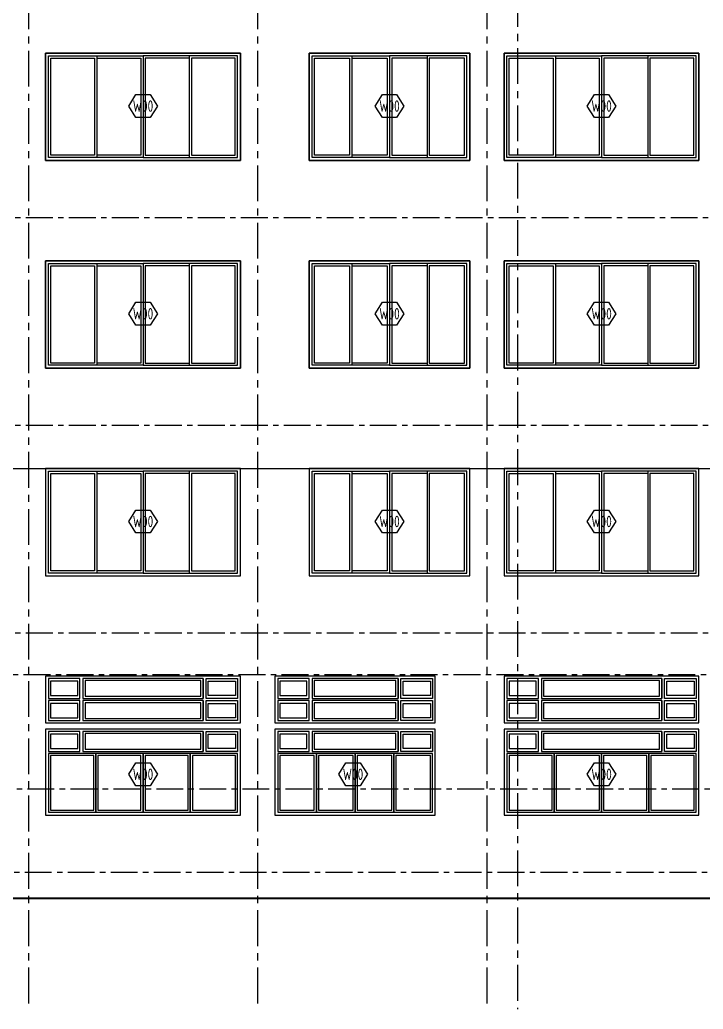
# Model space of a CAD drawing. Header units: millimetres. Extents: x -661525 to 498941, y 282148 to 1359693.
# Drawn here: x -295990 to -284066, y 712401 to 729669 of the extents above; entities that cross this region are included whole.
import ezdxf
from ezdxf.enums import TextEntityAlignment as Align

# ---------------------------------------------------------------- set-up
doc = ezdxf.new("R2010")
doc.units = ezdxf.units.MM
doc.header["$LTSCALE"] = 2.5
doc.linetypes.add('CENTER', pattern=[2, 1.25, -0.25, 0.25, -0.25])
doc.layers.get('0').update_dxf_attribs({"linetype": 'CONTINUOUS'})
doc.layers.get('DEFPOINTS').update_dxf_attribs({"linetype": 'CONTINUOUS'})
for name, color, linetype in [('A-ANNO-DIMS-MAS-25', 11, 'CONTINUOUS'), ('A-ANNO-GRID', 5, 'CENTER'), ('A-ELEV-HEVY', 2, 'CONTINUOUS'), ('A-ELEV-THIN', 8, 'CONTINUOUS')]:
    doc.layers.add(name, color=color, linetype=linetype)
doc.styles.add('ISOCP', font='isocp.shx', dxfattribs={"width": 0.8})

msp = doc.modelspace()

# ---------------------------------------------------------------- linework, layer by layer
at = {"color": 252}
for p, q in [((-294089.7, 728162.8), (-293963.4, 728362.8)), ((-293963.4, 728362.8), (-293716.1, 728362.8)), ((-293716.1, 728362.8), (-293589.7, 728162.8)), ((-289789.7, 728162.8), (-289663.4, 728362.8)), ((-289663.4, 728362.8), (-289416.1, 728362.8)), ((-289416.1, 728362.8), (-289289.7, 728162.8)), ((-286089.7, 728162.8), (-285963.4, 728362.8)), ((-285963.4, 728362.8), (-285716.1, 728362.8)), ((-285716.1, 728362.8), (-285589.7, 728162.8)), ((-293963.4, 727962.8), (-294089.7, 728162.8)), ((-293589.7, 728162.8), (-293716.1, 727962.8)), ((-289663.4, 727962.8), (-289789.7, 728162.8)), ((-289289.7, 728162.8), (-289416.1, 727962.8)), ((-285963.4, 727962.8), (-286089.7, 728162.8)), ((-285589.7, 728162.8), (-285716.1, 727962.8)), ((-293716.1, 727962.8), (-293963.4, 727962.8)), ((-289416.1, 727962.8), (-289663.4, 727962.8)), ((-285716.1, 727962.8), (-285963.4, 727962.8)), ((-294089.7, 724537.8), (-293963.4, 724737.8)), ((-293963.4, 724737.8), (-293716.1, 724737.8)), ((-293716.1, 724737.8), (-293589.7, 724537.8)), ((-289789.7, 724538.1), (-289663.4, 724738.1)), ((-289663.4, 724738.1), (-289416.1, 724738.1)), ((-289416.1, 724738.1), (-289289.7, 724538.1)), ((-286089.7, 724537.8), (-285963.4, 724737.8)), ((-285963.4, 724737.8), (-285716.1, 724737.8)), ((-285716.1, 724737.8), (-285589.7, 724537.8)), ((-293963.4, 724337.8), (-294089.7, 724537.8)), ((-293589.7, 724537.8), (-293716.1, 724337.8)), ((-289663.4, 724338.1), (-289789.7, 724538.1)), ((-289289.7, 724538.1), (-289416.1, 724338.1)), ((-285963.4, 724337.8), (-286089.7, 724537.8)), ((-285589.7, 724537.8), (-285716.1, 724337.8)), ((-293716.1, 724337.8), (-293963.4, 724337.8)), ((-289416.1, 724338.1), (-289663.4, 724338.1)), ((-285716.1, 724337.8), (-285963.4, 724337.8)), ((-294089.7, 720912.8), (-293963.4, 721112.8)), ((-293963.4, 721112.8), (-293716.1, 721112.8)), ((-293716.1, 721112.8), (-293589.7, 720912.8)), ((-289789.7, 720912.8), (-289663.3, 721112.8)), ((-289663.3, 721112.8), (-289416, 721112.8)), ((-289416, 721112.8), (-289289.7, 720912.8)), ((-286089.7, 720912.8), (-285963.4, 721112.8)), ((-285963.4, 721112.8), (-285716.1, 721112.8)), ((-285716.1, 721112.8), (-285589.7, 720912.8)), ((-293963.4, 720712.8), (-294089.7, 720912.8)), ((-293589.7, 720912.8), (-293716.1, 720712.8)), ((-289663.3, 720712.8), (-289789.7, 720912.8)), ((-289289.7, 720912.8), (-289416, 720712.8)), ((-285963.4, 720712.8), (-286089.7, 720912.8)), ((-285589.7, 720912.8), (-285716.1, 720712.8)), ((-293716.1, 720712.8), (-293963.4, 720712.8)), ((-289416, 720712.8), (-289663.3, 720712.8)), ((-285716.1, 720712.8), (-285963.4, 720712.8)), ((-294089.8, 716500.3), (-293963.4, 716700.3)), ((-293963.4, 716700.3), (-293716.1, 716700.3)), ((-293716.1, 716700.3), (-293589.8, 716500.3)), ((-290425.7, 716500.3), (-290299.3, 716700.3)), ((-290299.3, 716700.3), (-290052, 716700.3)), ((-290052, 716700.3), (-289925.7, 716500.3)), ((-286089.8, 716500.3), (-285963.4, 716700.3)), ((-285963.4, 716700.3), (-285716.1, 716700.3)), ((-285716.1, 716700.3), (-285589.8, 716500.3)), ((-293963.4, 716300.3), (-294089.8, 716500.3)), ((-293589.8, 716500.3), (-293716.1, 716300.3)), ((-290299.3, 716300.3), (-290425.7, 716500.3)), ((-289925.7, 716500.3), (-290052, 716300.3)), ((-285963.4, 716300.3), (-286089.8, 716500.3)), ((-285589.8, 716500.3), (-285716.1, 716300.3)), ((-293716.1, 716300.3), (-293963.4, 716300.3)), ((-290052, 716300.3), (-290299.3, 716300.3)), ((-285716.1, 716300.3), (-285963.4, 716300.3))]:
    msp.add_line(p, q, dxfattribs=at)
at = {"layer": 'A-ANNO-DIMS-MAS-25', "color": 0, "lineweight": 40}
msp.add_line((-308137.8, 714338.3), (-223207.9, 714338.3), dxfattribs=at)
at = {"layer": 'A-ANNO-GRID', "color": 252, "ltscale": 200}
for p, q in [((-295839.7, 751127.9), (-295839.7, 712400.6)), ((-291839.7, 751127.9), (-291839.7, 712400.6)), ((-287839.7, 751127.9), (-287839.7, 712400.6)), ((-287304.7, 749173.4), (-287304.7, 712400.6))]:
    msp.add_line(p, q, dxfattribs=at)
at = {"layer": 'A-ANNO-GRID', "color": 252, "ltscale": 150}
for p, q in [((-222664.7, 726213.3), (-303725.9, 726213.3)), ((-222664.7, 722588.3), (-303725.9, 722588.3)), ((-222664.7, 718963.3), (-303725.9, 718963.3)), ((-222703.5, 718238.3), (-306025.5, 718238.3)), ((-222637.9, 716238.3), (-305964.7, 716238.3)), ((-222684.2, 714788.3), (-302128.1, 714788.3))]:
    msp.add_line(p, q, dxfattribs=at)
at = {"layer": 'A-ANNO-GRID', "color": 253, "ltscale": 150}
msp.add_line((-220259.7, 714338.3), (-305168.1, 714338.3), dxfattribs=at)
at = {"layer": 'A-ELEV-HEVY', "color": 252}
for p, q in [((-295539.7, 727213.3), (-295539.7, 729088.3)), ((-295539.7, 729088.3), (-292139.7, 729088.3)), ((-292139.7, 729088.3), (-292139.7, 727213.3)), ((-290939.7, 727213), (-290939.7, 729088)), ((-290939.7, 729088), (-288139.7, 729088)), ((-288139.7, 729088), (-288139.7, 727213)), ((-287539.7, 727213), (-287539.7, 729088)), ((-287539.7, 729088), (-284139.7, 729088)), ((-284139.7, 729088), (-284139.7, 727213)), ((-292139.7, 727213.3), (-295539.7, 727213.3)), ((-288139.7, 727213), (-290939.7, 727213)), ((-284139.7, 727213), (-287539.7, 727213)), ((-295539.7, 723588.3), (-295539.7, 725463.3)), ((-295539.7, 725463.3), (-292139.7, 725463.3)), ((-292139.7, 725463.3), (-292139.7, 723588.3)), ((-290939.7, 723588), (-290939.7, 725463)), ((-290939.7, 725463), (-288139.7, 725463)), ((-288139.7, 725463), (-288139.7, 723588)), ((-287539.7, 723588.3), (-287539.7, 725463.3)), ((-287539.7, 725463.3), (-284139.7, 725463.3)), ((-284139.7, 725463.3), (-284139.7, 723588.3)), ((-292139.7, 723588.3), (-295539.7, 723588.3)), ((-288139.7, 723588), (-290939.7, 723588)), ((-284139.7, 723588.3), (-287539.7, 723588.3)), ((-301464.7, 721838.3), (-283539.7, 721838.3))]:
    msp.add_line(p, q, dxfattribs=at)
at = {"layer": 'A-ELEV-THIN', "color": 252}
for p, q in [((-295489.7, 729038.3), (-294644.7, 729038.3)), ((-295489.7, 727263.3), (-295489.7, 729038.3)), ((-295449.7, 728998.3), (-294684.7, 728998.3)), ((-295449.7, 727303.3), (-295449.7, 728998.3)), ((-294684.7, 729038.3), (-294684.7, 729038.3)), ((-294684.7, 729038.3), (-293839.7, 729038.3)), ((-294684.7, 728998.3), (-294684.7, 727303.3)), ((-294644.7, 729038.3), (-294644.7, 727263.3)), ((-294644.7, 728998.3), (-293879.7, 728998.3)), ((-293879.7, 728998.3), (-293879.7, 727303.3)), ((-292994.7, 729038.3), (-293839.7, 729038.3)), ((-293839.7, 729038.3), (-293839.7, 727263.3)), ((-293839.7, 729038.3), (-293839.7, 727263.3)), ((-293034.7, 728998.3), (-293799.7, 728998.3)), ((-293799.7, 728998.3), (-293799.7, 727303.3)), ((-292189.7, 729038.3), (-293034.7, 729038.3)), ((-293034.7, 729038.3), (-293034.7, 727263.3)), ((-292994.7, 729038.3), (-292994.7, 729038.3)), ((-292229.7, 728998.3), (-292994.7, 728998.3)), ((-292994.7, 728998.3), (-292994.7, 727303.3)), ((-292229.7, 727303.3), (-292229.7, 728998.3)), ((-292189.7, 727263.3), (-292189.7, 729038.3)), ((-290889.7, 729038.3), (-290194.7, 729038.3)), ((-290889.7, 727263.3), (-290889.7, 729038.3)), ((-290849.7, 728998.3), (-290234.7, 728998.3)), ((-290849.7, 727303.3), (-290849.7, 728998.3)), ((-290234.7, 729038.3), (-290234.7, 729038.3)), ((-290234.7, 729038.3), (-289539.7, 729038.3)), ((-290234.7, 728998.3), (-290234.7, 727303.3)), ((-290194.7, 729038.3), (-290194.7, 727263.3)), ((-290194.7, 728998.3), (-289579.7, 728998.3)), ((-289579.7, 728998.3), (-289579.7, 727303.3)), ((-288844.7, 729038.3), (-289539.7, 729038.3)), ((-289539.7, 729038.3), (-289539.7, 727263.3)), ((-289539.7, 729038.3), (-289539.7, 727263.3)), ((-288884.7, 728998.3), (-289499.7, 728998.3)), ((-289499.7, 728998.3), (-289499.7, 727303.3)), ((-288189.7, 729038.3), (-288884.7, 729038.3)), ((-288884.7, 729038.3), (-288884.7, 727263.3)), ((-288844.7, 729038.3), (-288844.7, 729038.3)), ((-288229.7, 728998.3), (-288844.7, 728998.3)), ((-288844.7, 728998.3), (-288844.7, 727303.3)), ((-288229.7, 727303.3), (-288229.7, 728998.3)), ((-288189.7, 727263.3), (-288189.7, 729038.3)), ((-287489.7, 729038.3), (-286644.7, 729038.3)), ((-287489.7, 727263.3), (-287489.7, 729038.3)), ((-287449.7, 728998.3), (-286684.7, 728998.3)), ((-287449.7, 727303.3), (-287449.7, 728998.3)), ((-286684.7, 729038.3), (-286684.7, 729038.3)), ((-286684.7, 729038.3), (-285839.7, 729038.3)), ((-286684.7, 728998.3), (-286684.7, 727303.3)), ((-286644.7, 729038.3), (-286644.7, 727263.3)), ((-286644.7, 728998.3), (-285879.7, 728998.3)), ((-285879.7, 728998.3), (-285879.7, 727303.3)), ((-284994.7, 729038.3), (-285839.7, 729038.3)), ((-285839.7, 729038.3), (-285839.7, 727263.3)), ((-285839.7, 729038.3), (-285839.7, 727263.3)), ((-285034.7, 728998.3), (-285799.7, 728998.3)), ((-285799.7, 728998.3), (-285799.7, 727303.3)), ((-284189.7, 729038.3), (-285034.7, 729038.3)), ((-285034.7, 729038.3), (-285034.7, 727263.3)), ((-284994.7, 729038.3), (-284994.7, 729038.3)), ((-284229.7, 728998.3), (-284994.7, 728998.3)), ((-284994.7, 728998.3), (-284994.7, 727303.3)), ((-284229.7, 727303.3), (-284229.7, 728998.3)), ((-284189.7, 727263.3), (-284189.7, 729038.3)), ((-294644.7, 727263.3), (-295489.7, 727263.3)), ((-294684.7, 727303.3), (-295449.7, 727303.3)), ((-293839.7, 727263.3), (-294684.7, 727263.3)), ((-293879.7, 727303.3), (-294644.7, 727303.3)), ((-293839.7, 727263.3), (-292994.7, 727263.3)), ((-293799.7, 727303.3), (-293034.7, 727303.3)), ((-293034.7, 727263.3), (-292189.7, 727263.3)), ((-292994.7, 727303.3), (-292229.7, 727303.3)), ((-290194.7, 727263.3), (-290889.7, 727263.3)), ((-290234.7, 727303.3), (-290849.7, 727303.3)), ((-289539.7, 727263.3), (-290234.7, 727263.3)), ((-289579.7, 727303.3), (-290194.7, 727303.3)), ((-289539.7, 727263.3), (-288844.7, 727263.3)), ((-289499.7, 727303.3), (-288884.7, 727303.3)), ((-288884.7, 727263.3), (-288189.7, 727263.3)), ((-288844.7, 727303.3), (-288229.7, 727303.3)), ((-286644.7, 727263.3), (-287489.7, 727263.3)), ((-286684.7, 727303.3), (-287449.7, 727303.3)), ((-285839.7, 727263.3), (-286684.7, 727263.3)), ((-285879.7, 727303.3), (-286644.7, 727303.3)), ((-285839.7, 727263.3), (-284994.7, 727263.3)), ((-285799.7, 727303.3), (-285034.7, 727303.3)), ((-285034.7, 727263.3), (-284189.7, 727263.3)), ((-284994.7, 727303.3), (-284229.7, 727303.3)), ((-295489.7, 725413.3), (-294644.7, 725413.3)), ((-295489.7, 723638.3), (-295489.7, 725413.3)), ((-295449.7, 725373.3), (-294684.7, 725373.3)), ((-295449.7, 723678.3), (-295449.7, 725373.3)), ((-294684.7, 725413.3), (-294684.7, 725413.3)), ((-294684.7, 725413.3), (-293839.7, 725413.3)), ((-294684.7, 725373.3), (-294684.7, 723678.3)), ((-294644.7, 725413.3), (-294644.7, 723638.3)), ((-294644.7, 725373.3), (-293879.7, 725373.3)), ((-293879.7, 725373.3), (-293879.7, 723678.3)), ((-292994.7, 725413.3), (-293839.7, 725413.3)), ((-293839.7, 725413.3), (-293839.7, 723638.3)), ((-293839.7, 725413.3), (-293839.7, 723638.3)), ((-293034.7, 725373.3), (-293799.7, 725373.3)), ((-293799.7, 725373.3), (-293799.7, 723678.3)), ((-292189.7, 725413.3), (-293034.7, 725413.3)), ((-293034.7, 725413.3), (-293034.7, 723638.3)), ((-292994.7, 725413.3), (-292994.7, 725413.3)), ((-292229.7, 725373.3), (-292994.7, 725373.3)), ((-292994.7, 725373.3), (-292994.7, 723678.3)), ((-292229.7, 723678.3), (-292229.7, 725373.3)), ((-292189.7, 723638.3), (-292189.7, 725413.3)), ((-290889.7, 725413.6), (-290194.7, 725413.6)), ((-290889.7, 723638.6), (-290889.7, 725413.6)), ((-290849.7, 725373.6), (-290234.7, 725373.6)), ((-290849.7, 723678.6), (-290849.7, 725373.6)), ((-290234.7, 725413.6), (-290234.7, 725413.6)), ((-290234.7, 725413.6), (-289539.7, 725413.6)), ((-290234.7, 725373.6), (-290234.7, 723678.6)), ((-290194.7, 725413.6), (-290194.7, 723638.6)), ((-290194.7, 725373.6), (-289579.7, 725373.6)), ((-289579.7, 725373.6), (-289579.7, 723678.6)), ((-288844.7, 725413.6), (-289539.7, 725413.6)), ((-289539.7, 725413.6), (-289539.7, 723638.6)), ((-289539.7, 725413.6), (-289539.7, 723638.6)), ((-288884.7, 725373.6), (-289499.7, 725373.6)), ((-289499.7, 725373.6), (-289499.7, 723678.6)), ((-288189.7, 725413.6), (-288884.7, 725413.6)), ((-288884.7, 725413.6), (-288884.7, 723638.6)), ((-288844.7, 725413.6), (-288844.7, 725413.6)), ((-288229.7, 725373.6), (-288844.7, 725373.6)), ((-288844.7, 725373.6), (-288844.7, 723678.6)), ((-288229.7, 723678.6), (-288229.7, 725373.6)), ((-288189.7, 723638.6), (-288189.7, 725413.6)), ((-287489.7, 725413.3), (-286644.7, 725413.3)), ((-287489.7, 723638.3), (-287489.7, 725413.3)), ((-287449.7, 725373.3), (-286684.7, 725373.3)), ((-287449.7, 723678.3), (-287449.7, 725373.3)), ((-286684.7, 725413.3), (-286684.7, 725413.3)), ((-286684.7, 725413.3), (-285839.7, 725413.3)), ((-286684.7, 725373.3), (-286684.7, 723678.3)), ((-286644.7, 725413.3), (-286644.7, 723638.3)), ((-286644.7, 725373.3), (-285879.7, 725373.3)), ((-285879.7, 725373.3), (-285879.7, 723678.3)), ((-284994.7, 725413.3), (-285839.7, 725413.3)), ((-285839.7, 725413.3), (-285839.7, 723638.3)), ((-285839.7, 725413.3), (-285839.7, 723638.3)), ((-285034.7, 725373.3), (-285799.7, 725373.3)), ((-285799.7, 725373.3), (-285799.7, 723678.3)), ((-284189.7, 725413.3), (-285034.7, 725413.3)), ((-285034.7, 725413.3), (-285034.7, 723638.3)), ((-284994.7, 725413.3), (-284994.7, 725413.3)), ((-284229.7, 725373.3), (-284994.7, 725373.3)), ((-284994.7, 725373.3), (-284994.7, 723678.3)), ((-284229.7, 723678.3), (-284229.7, 725373.3)), ((-284189.7, 723638.3), (-284189.7, 725413.3)), ((-294644.7, 723638.3), (-295489.7, 723638.3)), ((-294684.7, 723678.3), (-295449.7, 723678.3)), ((-293839.7, 723638.3), (-294684.7, 723638.3)), ((-293879.7, 723678.3), (-294644.7, 723678.3)), ((-293839.7, 723638.3), (-292994.7, 723638.3)), ((-293799.7, 723678.3), (-293034.7, 723678.3)), ((-293034.7, 723638.3), (-292189.7, 723638.3)), ((-292994.7, 723678.3), (-292229.7, 723678.3)), ((-290194.7, 723638.6), (-290889.7, 723638.6)), ((-290234.7, 723678.6), (-290849.7, 723678.6)), ((-289539.7, 723638.6), (-290234.7, 723638.6)), ((-289579.7, 723678.6), (-290194.7, 723678.6)), ((-289539.7, 723638.6), (-288844.7, 723638.6)), ((-289499.7, 723678.6), (-288884.7, 723678.6)), ((-288884.7, 723638.6), (-288189.7, 723638.6)), ((-288844.7, 723678.6), (-288229.7, 723678.6)), ((-286644.7, 723638.3), (-287489.7, 723638.3)), ((-286684.7, 723678.3), (-287449.7, 723678.3)), ((-285839.7, 723638.3), (-286684.7, 723638.3)), ((-285879.7, 723678.3), (-286644.7, 723678.3)), ((-285839.7, 723638.3), (-284994.7, 723638.3)), ((-285799.7, 723678.3), (-285034.7, 723678.3)), ((-285034.7, 723638.3), (-284189.7, 723638.3)), ((-284994.7, 723678.3), (-284229.7, 723678.3)), ((-295489.7, 721788.3), (-294644.7, 721788.3)), ((-295489.7, 720013.3), (-295489.7, 721788.3)), ((-295449.7, 721748.3), (-294684.7, 721748.3)), ((-295449.7, 720053.3), (-295449.7, 721748.3)), ((-294684.7, 721788.3), (-294684.7, 721788.3)), ((-294684.7, 721788.3), (-293839.7, 721788.3)), ((-294684.7, 721748.3), (-294684.7, 720053.3)), ((-294644.7, 721788.3), (-294644.7, 720013.3)), ((-294644.7, 721748.3), (-293879.7, 721748.3)), ((-293879.7, 721748.3), (-293879.7, 720053.3)), ((-292994.7, 721788.3), (-293839.7, 721788.3)), ((-293839.7, 721788.3), (-293839.7, 720013.3)), ((-293839.7, 721788.3), (-293839.7, 720013.3)), ((-293034.7, 721748.3), (-293799.7, 721748.3)), ((-293799.7, 721748.3), (-293799.7, 720053.3)), ((-292189.7, 721788.3), (-293034.7, 721788.3)), ((-293034.7, 721788.3), (-293034.7, 720013.3)), ((-292994.7, 721788.3), (-292994.7, 721788.3)), ((-292229.7, 721748.3), (-292994.7, 721748.3)), ((-292994.7, 721748.3), (-292994.7, 720053.3)), ((-292229.7, 720053.3), (-292229.7, 721748.3)), ((-292189.7, 720013.3), (-292189.7, 721788.3)), ((-290889.7, 721788.3), (-290194.7, 721788.3)), ((-290889.7, 720013.3), (-290889.7, 721788.3)), ((-290849.7, 721748.3), (-290234.7, 721748.3)), ((-290849.7, 720053.3), (-290849.7, 721748.3)), ((-290234.7, 721788.3), (-290234.7, 721788.3)), ((-290234.7, 721788.3), (-289539.7, 721788.3)), ((-290234.7, 721748.3), (-290234.7, 720053.3)), ((-290194.7, 721788.3), (-290194.7, 720013.3)), ((-290194.7, 721748.3), (-289579.7, 721748.3)), ((-289579.7, 721748.3), (-289579.7, 720053.3)), ((-288844.7, 721788.3), (-289539.7, 721788.3)), ((-289539.7, 721788.3), (-289539.7, 720013.3)), ((-289539.7, 721788.3), (-289539.7, 720013.3)), ((-288884.7, 721748.3), (-289499.7, 721748.3)), ((-289499.7, 721748.3), (-289499.7, 720053.3)), ((-288189.7, 721788.3), (-288884.7, 721788.3)), ((-288884.7, 721788.3), (-288884.7, 720013.3)), ((-288844.7, 721788.3), (-288844.7, 721788.3)), ((-288229.7, 721748.3), (-288844.7, 721748.3)), ((-288844.7, 721748.3), (-288844.7, 720053.3)), ((-288229.7, 720053.3), (-288229.7, 721748.3)), ((-288189.7, 720013.3), (-288189.7, 721788.3)), ((-287489.7, 721788.3), (-286644.7, 721788.3)), ((-287489.7, 720013.3), (-287489.7, 721788.3)), ((-287449.7, 721748.3), (-286684.7, 721748.3)), ((-287449.7, 720053.3), (-287449.7, 721748.3)), ((-286684.7, 721788.3), (-286684.7, 721788.3)), ((-286684.7, 721788.3), (-285839.7, 721788.3)), ((-286684.7, 721748.3), (-286684.7, 720053.3)), ((-286644.7, 721788.3), (-286644.7, 720013.3)), ((-286644.7, 721748.3), (-285879.7, 721748.3)), ((-285879.7, 721748.3), (-285879.7, 720053.3)), ((-284994.7, 721788.3), (-285839.7, 721788.3)), ((-285839.7, 721788.3), (-285839.7, 720013.3)), ((-285839.7, 721788.3), (-285839.7, 720013.3)), ((-285034.7, 721748.3), (-285799.7, 721748.3)), ((-285799.7, 721748.3), (-285799.7, 720053.3)), ((-284189.7, 721788.3), (-285034.7, 721788.3)), ((-285034.7, 721788.3), (-285034.7, 720013.3)), ((-284994.7, 721788.3), (-284994.7, 721788.3)), ((-284229.7, 721748.3), (-284994.7, 721748.3)), ((-284994.7, 721748.3), (-284994.7, 720053.3)), ((-284229.7, 720053.3), (-284229.7, 721748.3)), ((-284189.7, 720013.3), (-284189.7, 721788.3)), ((-294644.7, 720013.3), (-295489.7, 720013.3)), ((-294684.7, 720053.3), (-295449.7, 720053.3)), ((-293839.7, 720013.3), (-294684.7, 720013.3)), ((-293879.7, 720053.3), (-294644.7, 720053.3)), ((-293839.7, 720013.3), (-292994.7, 720013.3)), ((-293799.7, 720053.3), (-293034.7, 720053.3)), ((-293034.7, 720013.3), (-292189.7, 720013.3)), ((-292994.7, 720053.3), (-292229.7, 720053.3)), ((-290194.7, 720013.3), (-290889.7, 720013.3)), ((-290234.7, 720053.3), (-290849.7, 720053.3)), ((-289539.7, 720013.3), (-290234.7, 720013.3)), ((-289579.7, 720053.3), (-290194.7, 720053.3)), ((-289539.7, 720013.3), (-288844.7, 720013.3)), ((-289499.7, 720053.3), (-288884.7, 720053.3)), ((-288884.7, 720013.3), (-288189.7, 720013.3)), ((-288844.7, 720053.3), (-288229.7, 720053.3)), ((-286644.7, 720013.3), (-287489.7, 720013.3)), ((-286684.7, 720053.3), (-287449.7, 720053.3)), ((-285839.7, 720013.3), (-286684.7, 720013.3)), ((-285879.7, 720053.3), (-286644.7, 720053.3)), ((-285839.7, 720013.3), (-284994.7, 720013.3)), ((-285799.7, 720053.3), (-285034.7, 720053.3)), ((-285034.7, 720013.3), (-284189.7, 720013.3)), ((-284994.7, 720053.3), (-284229.7, 720053.3)), ((-292139.7, 718213.3), (-295539.7, 718213.3)), ((-295539.7, 718213.3), (-295539.7, 717401.3)), ((-292139.7, 717401.3), (-292139.7, 718213.3)), ((-288739.7, 718213.3), (-291539.7, 718213.3)), ((-291539.7, 718213.3), (-291539.7, 717401.3)), ((-288739.7, 717401.3), (-288739.7, 718213.3)), ((-284139.7, 718213.3), (-287539.7, 718213.3)), ((-287539.7, 718213.3), (-287539.7, 717401.3)), ((-284139.7, 717401.3), (-284139.7, 718213.3)), ((-294939.7, 718175.3), (-295489.7, 718175.3)), ((-295489.7, 718175.3), (-295489.7, 717825.3)), ((-294978.7, 718125.3), (-295453.7, 718125.3)), ((-295453.7, 718125.3), (-295453.7, 717875.3)), ((-294978.7, 717875.3), (-294978.7, 718125.3)), ((-294939.7, 717825.3), (-294939.7, 718175.3)), ((-292789.7, 718175.3), (-294889.7, 718175.3)), ((-294889.7, 718175.3), (-294889.7, 717825.3)), ((-292828.7, 718136.3), (-294850.7, 718136.3)), ((-294850.7, 718136.3), (-294850.7, 717864.3)), ((-292828.7, 717864.3), (-292828.7, 718136.3)), ((-292789.7, 718175.3), (-292789.7, 717825.3)), ((-292789.7, 717825.3), (-292789.7, 718175.3)), ((-292739.7, 717825.3), (-292739.7, 718175.3)), ((-292739.7, 718175.3), (-292189.7, 718175.3)), ((-292700.7, 718125.3), (-292225.7, 718125.3)), ((-292700.7, 717875.3), (-292700.7, 718125.3)), ((-292225.7, 718125.3), (-292225.7, 717875.3)), ((-292189.7, 718175.3), (-292189.7, 717825.3)), ((-290939.7, 718175.3), (-291489.7, 718175.3)), ((-291489.7, 718175.3), (-291489.7, 717825.3)), ((-290978.7, 718125.3), (-291453.7, 718125.3)), ((-291453.7, 718125.3), (-291453.7, 717875.3)), ((-290978.7, 717875.3), (-290978.7, 718125.3)), ((-290939.7, 717825.3), (-290939.7, 718175.3)), ((-289389.7, 718175.3), (-290889.7, 718175.3)), ((-290889.7, 718175.3), (-290889.7, 717825.3)), ((-289428.7, 718136.3), (-290850.7, 718136.3)), ((-290850.7, 718136.3), (-290850.7, 717864.3)), ((-289428.7, 717864.3), (-289428.7, 718136.3)), ((-289389.7, 718175.3), (-289389.7, 717825.3)), ((-289389.7, 717825.3), (-289389.7, 718175.3)), ((-289339.7, 717825.3), (-289339.7, 718175.3)), ((-289339.7, 718175.3), (-288789.7, 718175.3)), ((-289300.7, 718125.3), (-288825.7, 718125.3)), ((-289300.7, 717875.3), (-289300.7, 718125.3)), ((-288825.7, 718125.3), (-288825.7, 717875.3)), ((-288789.7, 718175.3), (-288789.7, 717825.3)), ((-286939.7, 718175.3), (-287489.7, 718175.3)), ((-287489.7, 718175.3), (-287489.7, 717825.3)), ((-286978.7, 718125.3), (-287453.7, 718125.3)), ((-287453.7, 718125.3), (-287453.7, 717875.3)), ((-286978.7, 717875.3), (-286978.7, 718125.3)), ((-286939.7, 717825.3), (-286939.7, 718175.3)), ((-284789.7, 718175.3), (-286889.7, 718175.3)), ((-286889.7, 718175.3), (-286889.7, 717825.3)), ((-284828.7, 718136.3), (-286850.7, 718136.3)), ((-286850.7, 718136.3), (-286850.7, 717864.3)), ((-284828.7, 717864.3), (-284828.7, 718136.3)), ((-284789.7, 718175.3), (-284789.7, 717825.3)), ((-284789.7, 717825.3), (-284789.7, 718175.3)), ((-284739.7, 717825.3), (-284739.7, 718175.3)), ((-284739.7, 718175.3), (-284189.7, 718175.3)), ((-284700.7, 718125.3), (-284225.7, 718125.3)), ((-284700.7, 717875.3), (-284700.7, 718125.3)), ((-284225.7, 718125.3), (-284225.7, 717875.3)), ((-284189.7, 718175.3), (-284189.7, 717825.3)), ((-295453.7, 717875.3), (-294978.7, 717875.3)), ((-294850.7, 717864.3), (-292828.7, 717864.3)), ((-292225.7, 717875.3), (-292700.7, 717875.3)), ((-291453.7, 717875.3), (-290978.7, 717875.3)), ((-290850.7, 717864.3), (-289428.7, 717864.3)), ((-288825.7, 717875.3), (-289300.7, 717875.3)), ((-287453.7, 717875.3), (-286978.7, 717875.3)), ((-286850.7, 717864.3), (-284828.7, 717864.3)), ((-284225.7, 717875.3), (-284700.7, 717875.3)), ((-295489.7, 717825.3), (-294939.7, 717825.3)), ((-294939.7, 717787.3), (-295489.7, 717787.3)), ((-295489.7, 717787.3), (-295489.7, 717437.3)), ((-294978.7, 717737.3), (-295453.7, 717737.3)), ((-295453.7, 717737.3), (-295453.7, 717487.3)), ((-294978.7, 717487.3), (-294978.7, 717737.3)), ((-294939.7, 717437.3), (-294939.7, 717787.3)), ((-294889.7, 717825.3), (-292789.7, 717825.3)), ((-292789.7, 717787.3), (-294889.7, 717787.3)), ((-294889.7, 717787.3), (-294889.7, 717437.3)), ((-292828.7, 717748.3), (-294850.7, 717748.3)), ((-294850.7, 717748.3), (-294850.7, 717476.3)), ((-292828.7, 717476.3), (-292828.7, 717748.3)), ((-292789.7, 717437.3), (-292789.7, 717787.3)), ((-292789.7, 717787.3), (-292789.7, 717437.3)), ((-292189.7, 717825.3), (-292739.7, 717825.3)), ((-292739.7, 717437.3), (-292739.7, 717787.3)), ((-292739.7, 717787.3), (-292189.7, 717787.3)), ((-292700.7, 717737.3), (-292225.7, 717737.3)), ((-292700.7, 717487.3), (-292700.7, 717737.3)), ((-292225.7, 717737.3), (-292225.7, 717487.3)), ((-292189.7, 717787.3), (-292189.7, 717437.3)), ((-291489.7, 717825.3), (-290939.7, 717825.3)), ((-290939.7, 717787.3), (-291489.7, 717787.3)), ((-291489.7, 717787.3), (-291489.7, 717437.3)), ((-290978.7, 717737.3), (-291453.7, 717737.3)), ((-291453.7, 717737.3), (-291453.7, 717487.3)), ((-290978.7, 717487.3), (-290978.7, 717737.3)), ((-290939.7, 717437.3), (-290939.7, 717787.3)), ((-290889.7, 717825.3), (-289389.7, 717825.3)), ((-289389.7, 717787.3), (-290889.7, 717787.3)), ((-290889.7, 717787.3), (-290889.7, 717437.3)), ((-289428.7, 717748.3), (-290850.7, 717748.3)), ((-290850.7, 717748.3), (-290850.7, 717476.3)), ((-289428.7, 717476.3), (-289428.7, 717748.3)), ((-289389.7, 717437.3), (-289389.7, 717787.3)), ((-289389.7, 717787.3), (-289389.7, 717437.3)), ((-288789.7, 717825.3), (-289339.7, 717825.3)), ((-289339.7, 717437.3), (-289339.7, 717787.3)), ((-289339.7, 717787.3), (-288789.7, 717787.3)), ((-289300.7, 717737.3), (-288825.7, 717737.3)), ((-289300.7, 717487.3), (-289300.7, 717737.3)), ((-288825.7, 717737.3), (-288825.7, 717487.3)), ((-288789.7, 717787.3), (-288789.7, 717437.3)), ((-287489.7, 717825.3), (-286939.7, 717825.3)), ((-286939.7, 717787.3), (-287489.7, 717787.3)), ((-287489.7, 717787.3), (-287489.7, 717437.3)), ((-286978.7, 717737.3), (-287453.7, 717737.3)), ((-287453.7, 717737.3), (-287453.7, 717487.3)), ((-286978.7, 717487.3), (-286978.7, 717737.3)), ((-286939.7, 717437.3), (-286939.7, 717787.3)), ((-286889.7, 717825.3), (-284789.7, 717825.3)), ((-284789.7, 717787.3), (-286889.7, 717787.3)), ((-286889.7, 717787.3), (-286889.7, 717437.3)), ((-284828.7, 717748.3), (-286850.7, 717748.3)), ((-286850.7, 717748.3), (-286850.7, 717476.3)), ((-284828.7, 717476.3), (-284828.7, 717748.3)), ((-284789.7, 717437.3), (-284789.7, 717787.3)), ((-284789.7, 717787.3), (-284789.7, 717437.3)), ((-284189.7, 717825.3), (-284739.7, 717825.3)), ((-284739.7, 717437.3), (-284739.7, 717787.3)), ((-284739.7, 717787.3), (-284189.7, 717787.3)), ((-284700.7, 717737.3), (-284225.7, 717737.3)), ((-284700.7, 717487.3), (-284700.7, 717737.3)), ((-284225.7, 717737.3), (-284225.7, 717487.3)), ((-284189.7, 717787.3), (-284189.7, 717437.3)), ((-295539.7, 717401.3), (-292139.7, 717401.3)), ((-295489.7, 717437.3), (-294939.7, 717437.3)), ((-295453.7, 717487.3), (-294978.7, 717487.3)), ((-294889.7, 717437.3), (-292789.7, 717437.3)), ((-294850.7, 717476.3), (-292828.7, 717476.3)), ((-292189.7, 717437.3), (-292739.7, 717437.3)), ((-292225.7, 717487.3), (-292700.7, 717487.3)), ((-291539.7, 717401.3), (-288739.7, 717401.3)), ((-291489.7, 717437.3), (-290939.7, 717437.3)), ((-291453.7, 717487.3), (-290978.7, 717487.3)), ((-290889.7, 717437.3), (-289389.7, 717437.3)), ((-290850.7, 717476.3), (-289428.7, 717476.3)), ((-288789.7, 717437.3), (-289339.7, 717437.3)), ((-288825.7, 717487.3), (-289300.7, 717487.3)), ((-287539.7, 717401.3), (-284139.7, 717401.3)), ((-287489.7, 717437.3), (-286939.7, 717437.3)), ((-287453.7, 717487.3), (-286978.7, 717487.3)), ((-286889.7, 717437.3), (-284789.7, 717437.3)), ((-286850.7, 717476.3), (-284828.7, 717476.3)), ((-284189.7, 717437.3), (-284739.7, 717437.3)), ((-284225.7, 717487.3), (-284700.7, 717487.3)), ((-292139.7, 717288.3), (-295539.7, 717288.3)), ((-295539.7, 717288.3), (-295539.7, 715788.3)), ((-294939.7, 717250.3), (-295489.7, 717250.3)), ((-295489.7, 717250.3), (-295489.7, 716900.3)), ((-294978.7, 717200.3), (-295453.7, 717200.3)), ((-295453.7, 717200.3), (-295453.7, 716950.3)), ((-294978.7, 716950.3), (-294978.7, 717200.3)), ((-294939.7, 716900.3), (-294939.7, 717250.3)), ((-292789.7, 717250.3), (-294889.7, 717250.3)), ((-294889.7, 717250.3), (-294889.7, 716900.3)), ((-292828.7, 717211.3), (-294850.7, 717211.3)), ((-294850.7, 717211.3), (-294850.7, 716939.3)), ((-292828.7, 716939.3), (-292828.7, 717211.3)), ((-292789.7, 717250.3), (-292789.7, 716900.3)), ((-292789.7, 716900.3), (-292789.7, 717250.3)), ((-292739.7, 716900.3), (-292739.7, 717250.3)), ((-292739.7, 717250.3), (-292189.7, 717250.3)), ((-292700.7, 717200.3), (-292225.7, 717200.3)), ((-292700.7, 716950.3), (-292700.7, 717200.3)), ((-292225.7, 717200.3), (-292225.7, 716950.3)), ((-292189.7, 717250.3), (-292189.7, 716900.3)), ((-292139.7, 715788.3), (-292139.7, 717288.3)), ((-288739.7, 717288.3), (-291539.7, 717288.3)), ((-291539.7, 717288.3), (-291539.7, 715788.3)), ((-290939.7, 717250.3), (-291489.7, 717250.3)), ((-291489.7, 717250.3), (-291489.7, 716900.3)), ((-290978.7, 717200.3), (-291453.7, 717200.3)), ((-291453.7, 717200.3), (-291453.7, 716950.3)), ((-290978.7, 716950.3), (-290978.7, 717200.3)), ((-290939.7, 716900.3), (-290939.7, 717250.3)), ((-289389.7, 717250.3), (-290889.7, 717250.3)), ((-290889.7, 717250.3), (-290889.7, 716900.3)), ((-289428.7, 717211.3), (-290850.7, 717211.3)), ((-290850.7, 717211.3), (-290850.7, 716939.3)), ((-289428.7, 716939.3), (-289428.7, 717211.3)), ((-289389.7, 717250.3), (-289389.7, 716900.3)), ((-289389.7, 716900.3), (-289389.7, 717250.3)), ((-289339.7, 716900.3), (-289339.7, 717250.3)), ((-289339.7, 717250.3), (-288789.7, 717250.3)), ((-289300.7, 717200.3), (-288825.7, 717200.3)), ((-289300.7, 716950.3), (-289300.7, 717200.3)), ((-288825.7, 717200.3), (-288825.7, 716950.3)), ((-288789.7, 717250.3), (-288789.7, 716900.3)), ((-288739.7, 715788.3), (-288739.7, 717288.3)), ((-284139.7, 717288.3), (-287539.7, 717288.3)), ((-287539.7, 717288.3), (-287539.7, 715788.3)), ((-286939.7, 717250.3), (-287489.7, 717250.3)), ((-287489.7, 717250.3), (-287489.7, 716900.3)), ((-286978.7, 717200.3), (-287453.7, 717200.3)), ((-287453.7, 717200.3), (-287453.7, 716950.3)), ((-286978.7, 716950.3), (-286978.7, 717200.3)), ((-286939.7, 716900.3), (-286939.7, 717250.3)), ((-284789.7, 717250.3), (-286889.7, 717250.3)), ((-286889.7, 717250.3), (-286889.7, 716900.3)), ((-284828.7, 717211.3), (-286850.7, 717211.3)), ((-286850.7, 717211.3), (-286850.7, 716939.3)), ((-284828.7, 716939.3), (-284828.7, 717211.3)), ((-284789.7, 717250.3), (-284789.7, 716900.3)), ((-284789.7, 716900.3), (-284789.7, 717250.3)), ((-284739.7, 716900.3), (-284739.7, 717250.3)), ((-284739.7, 717250.3), (-284189.7, 717250.3)), ((-284700.7, 717200.3), (-284225.7, 717200.3)), ((-284700.7, 716950.3), (-284700.7, 717200.3)), ((-284225.7, 717200.3), (-284225.7, 716950.3)), ((-284189.7, 717250.3), (-284189.7, 716900.3)), ((-284139.7, 715788.3), (-284139.7, 717288.3)), ((-295489.7, 716900.3), (-294939.7, 716900.3)), ((-294664.7, 716862.3), (-295489.7, 716862.3)), ((-295489.7, 716862.3), (-295489.7, 715838.3)), ((-295453.7, 716950.3), (-294978.7, 716950.3)), ((-294700.7, 716826.3), (-295453.7, 716826.3)), ((-295453.7, 716826.3), (-295453.7, 715874.3)), ((-294889.7, 716900.3), (-292789.7, 716900.3)), ((-294850.7, 716939.3), (-292828.7, 716939.3)), ((-294700.7, 715874.3), (-294700.7, 716826.3)), ((-294664.7, 715838.3), (-294664.7, 716862.3)), ((-293839.7, 716862.3), (-294664.7, 716862.3)), ((-294664.7, 716862.3), (-294664.7, 715838.3)), ((-293875.7, 716826.3), (-294628.7, 716826.3)), ((-294628.7, 716826.3), (-294628.7, 715874.3)), ((-293875.7, 715874.3), (-293875.7, 716826.3)), ((-293839.7, 715838.3), (-293839.7, 716862.3)), ((-293014.7, 716862.3), (-293839.7, 716862.3)), ((-293839.7, 716862.3), (-293839.7, 715838.3)), ((-293050.7, 716826.3), (-293803.7, 716826.3)), ((-293803.7, 716826.3), (-293803.7, 715874.3)), ((-293050.7, 715874.3), (-293050.7, 716826.3)), ((-293014.7, 715838.3), (-293014.7, 716862.3)), ((-292189.7, 716862.3), (-293014.7, 716862.3)), ((-293014.7, 716862.3), (-293014.7, 715838.3)), ((-292225.7, 716826.3), (-292978.7, 716826.3)), ((-292978.7, 716826.3), (-292978.7, 715874.3)), ((-292189.7, 716900.3), (-292739.7, 716900.3)), ((-292225.7, 716950.3), (-292700.7, 716950.3)), ((-292225.7, 715874.3), (-292225.7, 716826.3)), ((-292189.7, 715838.3), (-292189.7, 716862.3)), ((-291489.7, 716900.3), (-290939.7, 716900.3)), ((-290814.7, 716862.3), (-291489.7, 716862.3)), ((-291489.7, 716862.3), (-291489.7, 715838.3)), ((-291453.7, 716950.3), (-290978.7, 716950.3)), ((-290850.7, 716826.3), (-291453.7, 716826.3)), ((-291453.7, 716826.3), (-291453.7, 715874.3)), ((-290889.7, 716900.3), (-289389.7, 716900.3)), ((-290850.7, 716939.3), (-289428.7, 716939.3)), ((-290850.7, 715874.3), (-290850.7, 716826.3)), ((-290814.7, 715838.3), (-290814.7, 716862.3)), ((-290139.7, 716862.3), (-290814.7, 716862.3)), ((-290814.7, 716862.3), (-290814.7, 715838.3)), ((-290175.7, 716826.3), (-290778.7, 716826.3)), ((-290778.7, 716826.3), (-290778.7, 715874.3)), ((-290175.7, 715874.3), (-290175.7, 716826.3)), ((-290139.7, 715838.3), (-290139.7, 716862.3)), ((-289464.7, 716862.3), (-290139.7, 716862.3)), ((-290139.7, 716862.3), (-290139.7, 715838.3)), ((-289500.7, 716826.3), (-290103.7, 716826.3)), ((-290103.7, 716826.3), (-290103.7, 715874.3)), ((-289500.7, 715874.3), (-289500.7, 716826.3)), ((-289464.7, 715838.3), (-289464.7, 716862.3)), ((-288789.7, 716862.3), (-289464.7, 716862.3)), ((-289464.7, 716862.3), (-289464.7, 715838.3)), ((-288825.7, 716826.3), (-289428.7, 716826.3)), ((-289428.7, 716826.3), (-289428.7, 715874.3)), ((-288789.7, 716900.3), (-289339.7, 716900.3)), ((-288825.7, 716950.3), (-289300.7, 716950.3)), ((-288825.7, 715874.3), (-288825.7, 716826.3)), ((-288789.7, 715838.3), (-288789.7, 716862.3)), ((-287489.7, 716900.3), (-286939.7, 716900.3)), ((-286664.7, 716862.3), (-287489.7, 716862.3)), ((-287489.7, 716862.3), (-287489.7, 715838.3)), ((-287453.7, 716950.3), (-286978.7, 716950.3)), ((-286700.7, 716826.3), (-287453.7, 716826.3)), ((-287453.7, 716826.3), (-287453.7, 715874.3)), ((-286889.7, 716900.3), (-284789.7, 716900.3)), ((-286850.7, 716939.3), (-284828.7, 716939.3)), ((-286700.7, 715874.3), (-286700.7, 716826.3)), ((-286664.7, 715838.3), (-286664.7, 716862.3)), ((-285839.7, 716862.3), (-286664.7, 716862.3)), ((-286664.7, 716862.3), (-286664.7, 715838.3)), ((-285875.7, 716826.3), (-286628.7, 716826.3)), ((-286628.7, 716826.3), (-286628.7, 715874.3)), ((-285875.7, 715874.3), (-285875.7, 716826.3)), ((-285839.7, 715838.3), (-285839.7, 716862.3)), ((-285014.7, 716862.3), (-285839.7, 716862.3)), ((-285839.7, 716862.3), (-285839.7, 715838.3)), ((-285050.7, 716826.3), (-285803.7, 716826.3)), ((-285803.7, 716826.3), (-285803.7, 715874.3)), ((-285050.7, 715874.3), (-285050.7, 716826.3)), ((-285014.7, 715838.3), (-285014.7, 716862.3)), ((-284189.7, 716862.3), (-285014.7, 716862.3)), ((-285014.7, 716862.3), (-285014.7, 715838.3)), ((-284225.7, 716826.3), (-284978.7, 716826.3)), ((-284978.7, 716826.3), (-284978.7, 715874.3)), ((-284189.7, 716900.3), (-284739.7, 716900.3)), ((-284225.7, 716950.3), (-284700.7, 716950.3)), ((-284225.7, 715874.3), (-284225.7, 716826.3)), ((-284189.7, 715838.3), (-284189.7, 716862.3)), ((-295539.7, 715788.3), (-292139.7, 715788.3)), ((-295489.7, 715838.3), (-294664.7, 715838.3)), ((-295453.7, 715874.3), (-294700.7, 715874.3)), ((-294664.7, 715838.3), (-293839.7, 715838.3)), ((-294628.7, 715874.3), (-293875.7, 715874.3)), ((-293839.7, 715838.3), (-293014.7, 715838.3)), ((-293803.7, 715874.3), (-293050.7, 715874.3)), ((-293014.7, 715838.3), (-292189.7, 715838.3)), ((-292978.7, 715874.3), (-292225.7, 715874.3)), ((-291539.7, 715788.3), (-288739.7, 715788.3)), ((-291489.7, 715838.3), (-290814.7, 715838.3)), ((-291453.7, 715874.3), (-290850.7, 715874.3)), ((-290814.7, 715838.3), (-290139.7, 715838.3)), ((-290778.7, 715874.3), (-290175.7, 715874.3)), ((-290139.7, 715838.3), (-289464.7, 715838.3)), ((-290103.7, 715874.3), (-289500.7, 715874.3)), ((-289464.7, 715838.3), (-288789.7, 715838.3)), ((-289428.7, 715874.3), (-288825.7, 715874.3)), ((-287539.7, 715788.3), (-284139.7, 715788.3)), ((-287489.7, 715838.3), (-286664.7, 715838.3)), ((-287453.7, 715874.3), (-286700.7, 715874.3)), ((-286664.7, 715838.3), (-285839.7, 715838.3)), ((-286628.7, 715874.3), (-285875.7, 715874.3)), ((-285839.7, 715838.3), (-285014.7, 715838.3)), ((-285803.7, 715874.3), (-285050.7, 715874.3)), ((-285014.7, 715838.3), (-284189.7, 715838.3)), ((-284978.7, 715874.3), (-284225.7, 715874.3))]:
    msp.add_line(p, q, dxfattribs=at)
at = {"layer": 'DEFPOINTS', "color": 252}
for p, q in [((-292139.7, 729088.3), (-295539.7, 729088.3)), ((-295539.7, 729088.3), (-295539.7, 727213.3)), ((-292139.7, 727213.3), (-292139.7, 729088.3)), ((-288139.7, 729088.3), (-290939.7, 729088.3)), ((-290939.7, 729088.3), (-290939.7, 727213.3)), ((-288139.7, 727213.3), (-288139.7, 729088.3)), ((-284139.7, 729088.3), (-287539.7, 729088.3)), ((-287539.7, 729088.3), (-287539.7, 727213.3)), ((-284139.7, 727213.3), (-284139.7, 729088.3)), ((-295539.7, 727213.3), (-292139.7, 727213.3)), ((-290939.7, 727213.3), (-288139.7, 727213.3)), ((-287539.7, 727213.3), (-284139.7, 727213.3)), ((-292139.7, 725463.3), (-295539.7, 725463.3)), ((-295539.7, 725463.3), (-295539.7, 723588.3)), ((-292139.7, 723588.3), (-292139.7, 725463.3)), ((-288139.7, 725463.6), (-290939.7, 725463.6)), ((-290939.7, 725463.6), (-290939.7, 723588.6)), ((-288139.7, 723588.6), (-288139.7, 725463.6)), ((-284139.7, 725463.3), (-287539.7, 725463.3)), ((-287539.7, 725463.3), (-287539.7, 723588.3)), ((-284139.7, 723588.3), (-284139.7, 725463.3)), ((-295539.7, 723588.3), (-292139.7, 723588.3)), ((-290939.7, 723588.6), (-288139.7, 723588.6)), ((-287539.7, 723588.3), (-284139.7, 723588.3)), ((-292139.7, 721838.3), (-295539.7, 721838.3)), ((-295539.7, 721838.3), (-295539.7, 719963.3)), ((-292139.7, 719963.3), (-292139.7, 721838.3)), ((-288139.7, 721838.3), (-290939.7, 721838.3)), ((-290939.7, 721838.3), (-290939.7, 719963.3)), ((-288139.7, 719963.3), (-288139.7, 721838.3)), ((-284139.7, 721838.3), (-287539.7, 721838.3)), ((-287539.7, 721838.3), (-287539.7, 719963.3)), ((-284139.7, 719963.3), (-284139.7, 721838.3)), ((-295539.7, 719963.3), (-292139.7, 719963.3)), ((-290939.7, 719963.3), (-288139.7, 719963.3)), ((-287539.7, 719963.3), (-284139.7, 719963.3))]:
    msp.add_line(p, q, dxfattribs=at)

# ---------------------------------------------------------------- texts
at = {"color": 252, "style": 'ISOCP', "width": 0.8}
for p in [(-293839.7, 728162.8), (-289539.7, 728162.8), (-285839.7, 728162.8), (-293839.7, 724537.8), (-289539.7, 724538.1), (-285839.7, 724537.8), (-293839.7, 720912.8), (-289539.7, 720912.8), (-285839.7, 720912.8), (-293839.8, 716500.3), (-290175.7, 716500.3), (-285839.8, 716500.3)]:
    msp.add_attdef('W00', text='-', height=200, dxfattribs=at).set_placement(p, align=Align.MIDDLE_CENTER)

doc.saveas('drawing.dxf')
